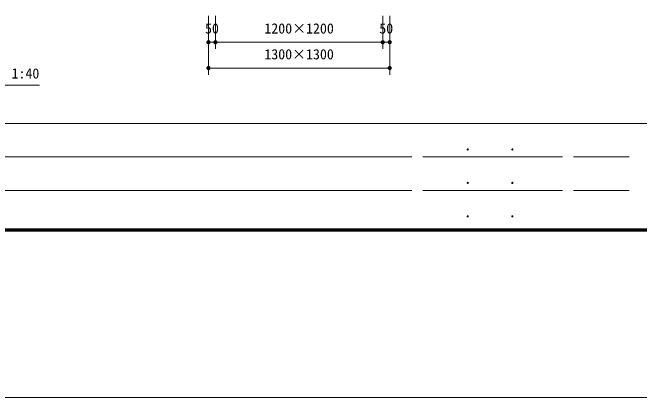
# Model space of a CAD drawing. Units: millimetres at full size, sheet at 1:40, with parts at other scales. Extents: x -800 to 17600, y -600 to 12480.
# Drawn here: x 1654 to 6152, y -600 to 2161 of the extents above; entities that cross this region are included whole.
import ezdxf
from ezdxf.enums import TextEntityAlignment as Align

# ---------------------------------------------------------------- set-up
doc = ezdxf.new("R2010")
doc.units = ezdxf.units.MM
doc.header["$LTSCALE"] = 40
for name, color, linetype, lineweight in [('D-STR-DIM', 7, 'Continuous', 13), ('D-STR-TXT', 7, 'Continuous', 13), ('D-TTL', 7, 'Continuous', 70), ('D-TTL-FRAM', 7, 'Continuous', 13), ('V-nasSTD', 5, 'Continuous', 13)]:
    doc.layers.add(name, color=color, linetype=linetype, lineweight=lineweight)
doc.styles.add('ＭＳ ゴシック', font='')
doc.styles.get('ＭＳ ゴシック').set_extended_font_data('MS Gothic')

# ---------------------------------------------------------------- blocks, each defined once
blk = doc.blocks.new('filled_dot')
at = {"color": 0, "linetype": 'Continuous', "lineweight": -2, "const_width": 1.25}
blk.add_lwpolyline([(-0.625, 0, 1), (0.625, 0, 1)], format="xyb", close=True, dxfattribs=at)

msp = doc.modelspace()

# ---------------------------------------------------------------- linework, layer by layer
at = {"layer": 'D-STR-DIM'}
for p, q in [((3059.94, 2136.43), (3059.94, 1900.02)), ((3059.94, 2136.43), (3059.94, 1714.78)), ((3109.94, 2136.43), (3109.94, 1900.02)), ((3109.94, 2136.43), (3109.94, 1900.02)), ((4309.94, 2136.43), (4309.94, 1900.02)), ((4309.94, 2136.43), (4309.94, 1900.02)), ((4359.94, 2136.43), (4359.94, 1900.02)), ((4359.94, 2136.43), (4359.94, 1714.78)), ((3109.94, 1948.02), (3059.94, 1948.02)), ((4309.94, 1948.02), (3109.94, 1948.02)), ((4359.94, 1948.02), (4309.94, 1948.02)), ((4359.94, 1762.78), (3059.94, 1762.78))]:
    msp.add_line(p, q, dxfattribs=at)
at = {"layer": 'D-STR-TXT'}
msp.add_line((1297.19, 1640.89), (1847.19, 1640.89), dxfattribs=at)
at = {"layer": 'D-TTL'}
msp.add_lwpolyline([(600, 600), (600, 11280), (16200, 11280), (16200, 600)], close=True, dxfattribs=at)
at = {"layer": 'D-TTL-FRAM'}
for p, q in [((600, 1364.88), (16200, 1364.88)), ((4518.45, 1124.88), (806.8, 1124.88)), ((5598.45, 1124.88), (4598.45, 1124.88)), ((5678.45, 1124.88), (6078.45, 1124.88)), ((4518.45, 884.88), (806.8, 884.88)), ((5598.45, 884.88), (4598.45, 884.88)), ((5678.45, 884.88), (6078.45, 884.88))]:
    msp.add_line(p, q, dxfattribs=at)
at = {"layer": 'V-nasSTD'}
msp.add_lwpolyline([(-800, -600), (-800, 12480), (17600, 12480), (17600, -600)], close=True, dxfattribs=at)

# ---------------------------------------------------------------- block references
at = {"layer": 'D-STR-DIM', "xscale": 12, "yscale": 12}
for p in [(3059.94, 1948.02), (3109.94, 1948.02), (4309.94, 1948.02), (3059.94, 1762.78)]:
    msp.add_blockref('filled_dot', p, dxfattribs=at)
at = {"layer": 'D-STR-DIM', "xscale": 12, "yscale": 12, "rotation": 180}
for p in [(3109.94, 1948.02), (4309.94, 1948.02), (4359.94, 1948.02), (4359.94, 1762.78)]:
    msp.add_blockref('filled_dot', p, dxfattribs=at)

# ---------------------------------------------------------------- texts
at = {"layer": 'D-STR-DIM', "style": 'ＭＳ ゴシック'}
for s, p in [('50', (3084.94, 2083.53)), ('1200×1200', (3709.94, 2083.53)), ('50', (4334.94, 2083.53)), ('1300×1300', (3709.94, 1898.29))]:
    msp.add_text(s, height=73.31, dxfattribs=at).set_placement(p, align=Align.TOP_CENTER)
at = {"layer": 'D-STR-TXT', "style": 'ＭＳ ゴシック'}
msp.add_text('立面図 1:40', height=73.31, dxfattribs=at).set_placement((1297.19, 1760.89), align=Align.TOP_LEFT)
at = {"layer": 'D-TTL-FRAM', "style": 'ＭＳ ゴシック'}
for p in [(4889.99, 1145.68), (5209.99, 1145.68), (4889.99, 905.68), (5209.99, 905.68), (4889.99, 665.68), (5209.99, 665.68)]:
    msp.add_text('.', height=87.98, dxfattribs=at).set_placement(p, align=Align.BOTTOM_LEFT)

doc.saveas('drawing.dxf')
